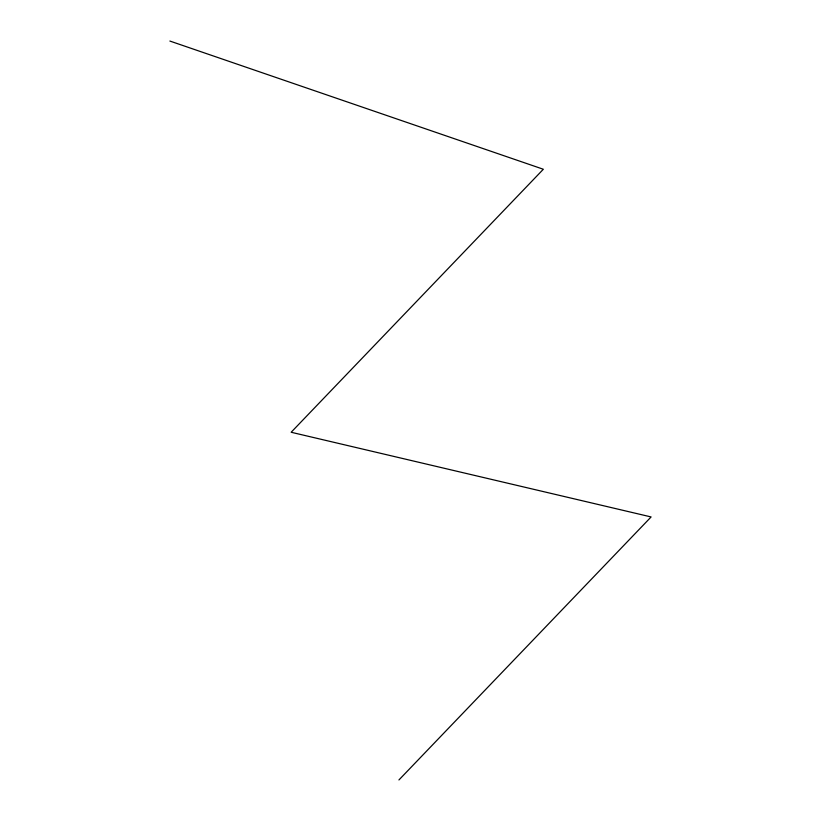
<?xml version="1.0" encoding="UTF-8"?>
<svg xmlns="http://www.w3.org/2000/svg" width="821" height="821" viewBox="0 0 821 821"><rect width="100%" height="100%" fill="white"/><g stroke="black" fill="none" stroke-linecap="round" stroke-linejoin="round"><path stroke-width="1.23" d="M398.934 779.95L651.115 516.943L291.157 432.257L543.338 169.249L169.885 41.05"/></g></svg>
